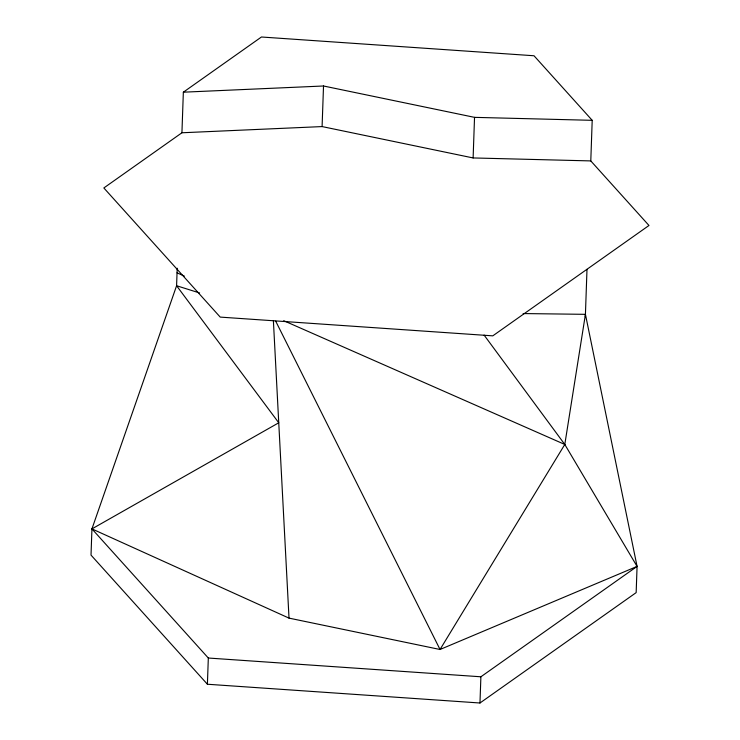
<?xml version="1.0" encoding="UTF-8"?>
<svg xmlns="http://www.w3.org/2000/svg" width="740" height="740" viewBox="0 0 740 740"><rect width="100%" height="100%" fill="white"/><g stroke="black" fill="none" stroke-linecap="round" stroke-linejoin="round"><path stroke-width="1.11" d="M177.202 268.222L176.592 285.742L91.936 528.896L91.02 555.111L207.404 684.241L479.973 703L636.16 592.62L637.075 566.405L585.433 314.334L523.106 313.557M181.929 132.774L183.353 92.186L261.442 37L534.012 55.759L592.204 120.324L590.788 160.913L648.98 225.478L492.794 335.849L220.224 317.099L103.841 187.96L181.929 132.774L322.094 126.577L473.119 157.944L590.788 160.913M207.404 684.241L208.319 658.027L91.936 528.896L278.758 422.781L176.592 285.742L199.633 292.966M322.094 126.577L323.519 85.988L183.353 92.186M473.119 157.944L474.534 117.355L323.519 85.988M479.973 703L480.889 676.785L637.075 566.405L564.796 444.463L484.117 335.109M585.349 316.637L586.996 269.341M91.936 528.896L289.016 618.122L440.041 649.489L564.796 444.463L585.433 314.334M637.075 566.405L440.041 649.489L275.724 321.197M474.534 117.355L592.204 120.324M208.319 658.027L480.889 676.785M283.716 320.688L564.796 444.463M177.045 272.82L184.353 276.103M273.384 320.624L289.016 618.122"/></g></svg>
